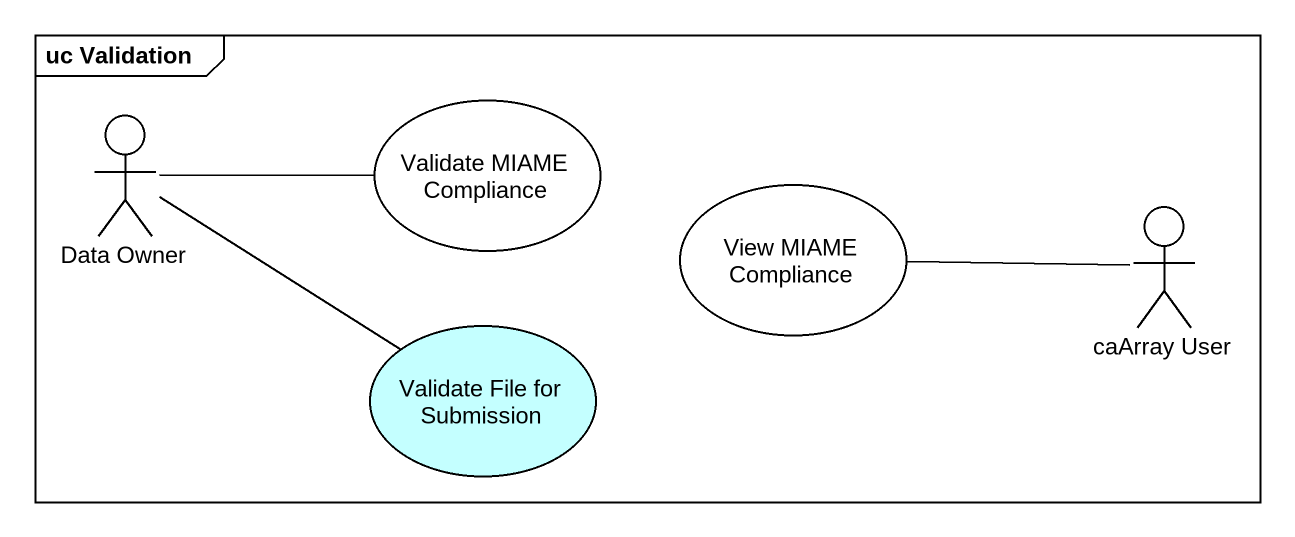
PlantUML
@startuml
mainframe uc Validation
usecase "Validate MIAME Compliance" as Validate_MIAME_Compliance
actor "Data Owner" as Data_Owner
usecase "View MIAME Compliance" as View_MIAME_Compliance
actor "caArray User" as caArray_User
usecase "Validate File for Submission" as Validate_File_for_Submission #C4FFFF
Data_Owner -right- Validate_MIAME_Compliance
Data_Owner -right- Validate_File_for_Submission
caArray_User -left- View_MIAME_Compliance
@enduml
